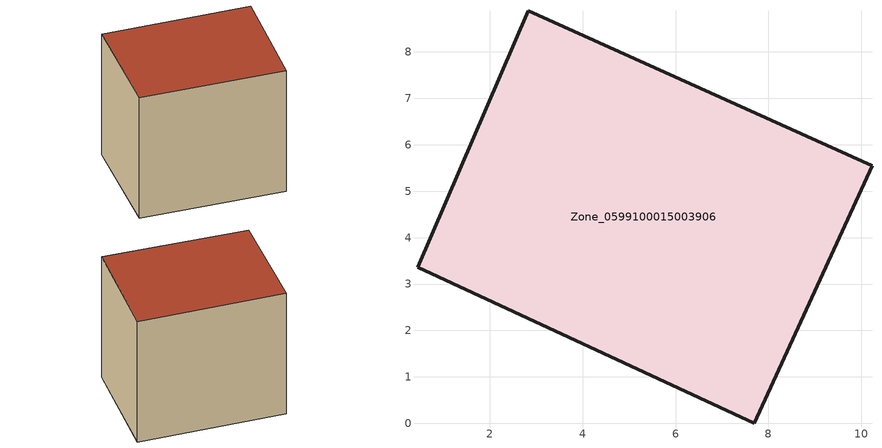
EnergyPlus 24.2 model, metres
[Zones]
Zone_0599100015003906
 floor ground (C_G): 0.44,3.36 2.83,8.89 10.23,5.55 7.69,0 z0.77
 wall outside (C_F): 0.44,3.36 7.69,0 10.23,5.55 2.83,8.89 0.44,3.36 z0.77:8.42
 roof outside (C_R): 2.83,8.89 0.44,3.36 7.69,0 10.23,5.55 z8.42
[BUILDING]
Pand.0599100015003906: North Axis=0; Terrain=City; Loads Convergence Tolerance Value=0.04; Temperature Convergence Tolerance Value=0.4; Solar Distribution=FullExterior; Maximum Number of Warmup Days=25; Minimum Number of Warmup Days=1
[Site:Location]
Rotterdam.The.Hague.AP_ZH_NLD Design_Conditions: Latitude=51.96; Longitude=4.45; Time Zone=1; Elevation=-4.5
[SITE:GROUNDTEMPERATURE:BUILDINGSURFACE]
18, 18, 18, 18, 18, 18, 18, 18, 18, 18, 18, 18
[MATERIAL] Thermal Absorptance=0.9; Solar Absorptance=0.7; Visible Absorptance=0.7
Name | Roughness | Thickness | Conductivity | Density | Specific Heat
G.TI.1965-1974 | MediumSmooth | 0.15 | 0.882353 | 540 | 1210
F.TI.1965-1974 | Rough | 0.3 | 0.697674 | 1920 | 840
R.TI.1965-1974 | MediumRough | 0.2 | 0.232558 | 1500 | 1000
[CONSTRUCTION]
C_G: G.TI.1965-1974
C_F: F.TI.1965-1974
C_R: R.TI.1965-1974
[ZONE]
Zone_0599100015003906: Type=1; Multiplier=1; Ceiling Height=Autocalculate; Volume=Autocalculate; Floor Area=autocalculate; Part of Total Floor Area=Yes
[ZONEINFILTRATION:DESIGNFLOWRATE]
Infil_Zone_0599100015003906: Zone or ZoneList or Space or SpaceList=Zone_0599100015003906; Schedule=AlwaysOn; Design Flow Rate Calculation Method=Flow/Area; Flow Rate per Floor Area=0.003; Constant Term Coefficient=1; Temperature Term Coefficient=0; Velocity Term Coefficient=0; Velocity Squared Term Coefficient=0
[HVACTEMPLATE:ZONE:IDEALLOADSAIRSYSTEM]
Zone_0599100015003906: Maximum Heating Supply Air Temperature=50; Minimum Cooling Supply Air Temperature=13; Maximum Heating Supply Air Humidity Ratio=0.0156; Minimum Cooling Supply Air Humidity Ratio=0.0077; Heating Limit=NoLimit; Cooling Limit=NoLimit; Dehumidification Control Type=ConstantSensibleHeatRatio; Cooling Sensible Heat Ratio=0.7; Dehumidification Setpoint=60; Humidification Control Type=None; Humidification Setpoint=30; Outdoor Air Method=None; Outdoor Air Flow Rate per Person=0.00944; Outdoor Air Flow Rate per Zone Floor Area=0; Outdoor Air Flow Rate per Zone=0; Demand Controlled Ventilation Type=None; Outdoor Air Economizer Type=NoEconomizer; Heat Recovery Type=None; Sensible Heat Recovery Effectiveness=0.7; Latent Heat Recovery Effectiveness=0.65
[ZONECONTROL:THERMOSTAT]
ThermostatControl_Zone_0599100015003906: Zone or ZoneList=Zone_0599100015003906; Control Type Schedule=DualSetpointControlType; Control 1=Thermostat_Zone_0599100015003906; Temperature Difference Between Cutout And Setpoint=0
[THERMOSTATSETPOINT:DUALSETPOINT]
Thermostat_Zone_0599100015003906: Heating Setpoint Temperature Schedule=HeatingSetpoint_Zone_0599100015003906; Cooling Setpoint Temperature Schedule=CoolingSetpoint_Zone_0599100015003906
[SCHEDULE:COMPACT]
HeatingSetpoint_Zone_0599100015003906: Through: 12/31, For: AllDays, Until: 24:00, 21
CoolingSetpoint_Zone_0599100015003906: Through: 12/31, For: AllDays, Until: 24:00, 24
DualSetpointControlType: Through: 12/31, For: AllDays, Until: 24:00, 4
AlwaysOn: Through: 12/31, For: AllDays, Until: 24:00, 1
